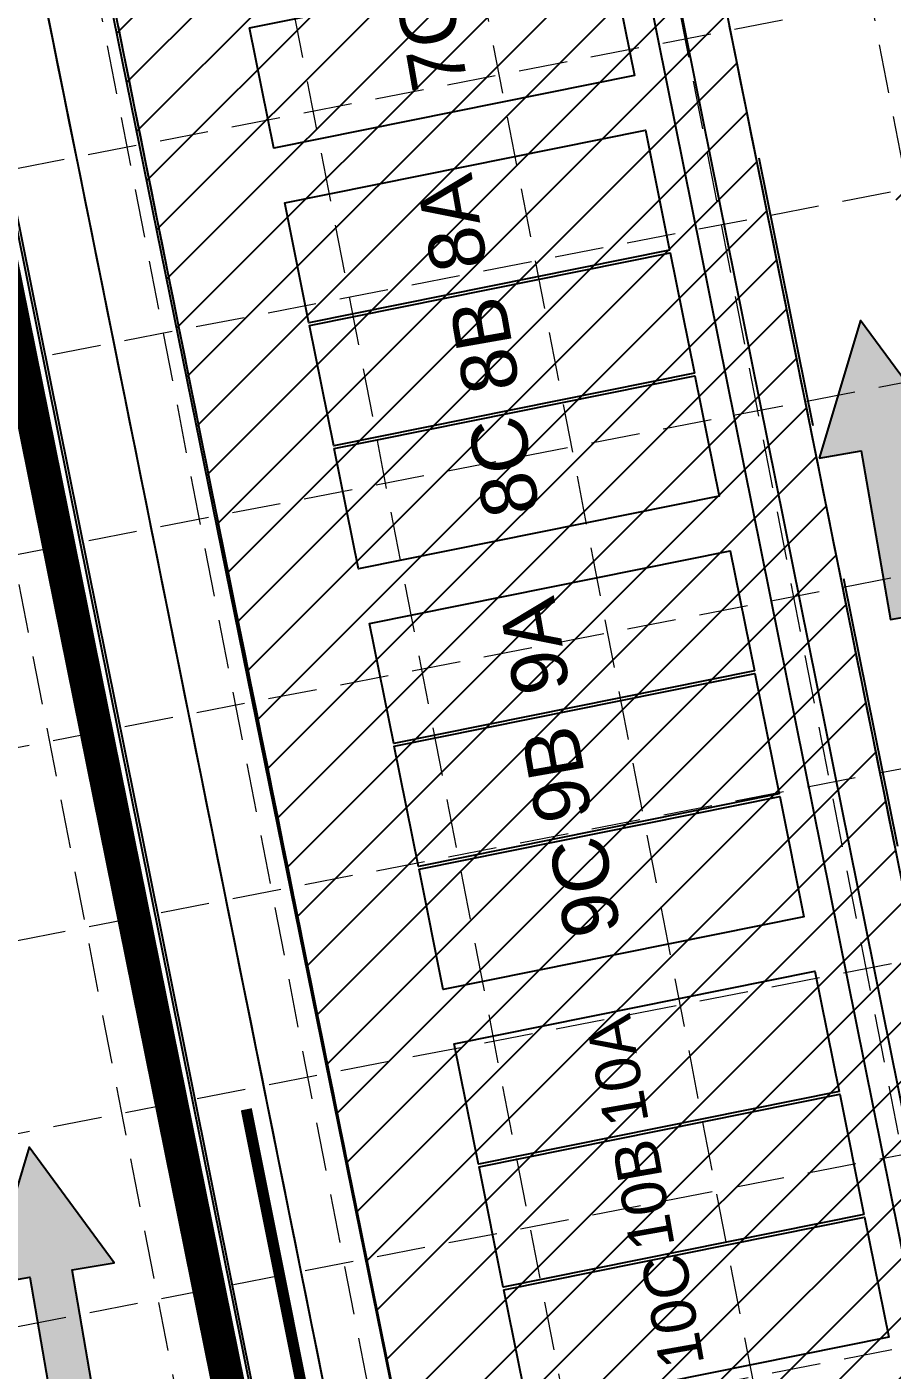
# Model space of a CAD drawing. Extents: x 1582 to 2207140, y 1442 to 531032.
# Drawn here: x 1975.2 to 2130.4, y 2504.5 to 2745.5 of the extents above; entities that cross this region are included whole.
import ezdxf

# ---------------------------------------------------------------- set-up
doc = ezdxf.new("R2010")
doc.units = 0
doc.header["$LTSCALE"] = 100
doc.header["$MEASUREMENT"] = 0
for name, pattern in [('DASHED2', [0.375, 0.25, -0.125]), ('HIDDEN', [0.375, 0.25, -0.125]), ('PHANTOM2', [1.25, 0.625, -0.125, 0.125, -0.125, 0.125, -0.125]), ('XHO473GR$0$HIDDEN2', [0.1875, 0.125, -0.0625])]:
    doc.linetypes.add(name, pattern=pattern)
for name, color, linetype in [('1 SODDED LOT', 2, 'Continuous'), ('ARROWS', 252, 'Continuous'), ('GRID', 254, 'HIDDEN'), ('LIMITS OF DISTURBANCE', 1, 'DASHED2'), ('XHO445PT$0$V-PROP-LINE-N', 4, 'PHANTOM2'), ('XHO445PT$0$V-PROP-SUBD-IDEN-N', 2, 'Continuous'), ('XHO473BS$0$C-ROAD-FACE-N', 11, 'Continuous'), ('XHO473BS$0$C-SWLK-N', 11, 'Continuous'), ('XHO473BS$0$C-TOPO-BLDG-PADS', 12, 'Continuous'), ('XHO473GR$0$C-STRS-WALL-N', 30, 'XHO473GR$0$HIDDEN2'), ('XHO473GR$0$C-TOPO-BLDG-PADS', 4, 'Continuous'), ('XHO473GR$0$C-TOPO-BLDG-PADS-PHASE1', 12, 'Continuous'), ('XHO473GR$0$C-TOPO-TINN-BACK', 4, 'Continuous')]:
    doc.layers.add(name, color=color, linetype=linetype)
doc.styles.get("Standard").update_dxf_attribs({"font": 'ARIAL.TTF'})

# ---------------------------------------------------------------- blocks, each defined once
blk = doc.blocks.new('arrow')
blk.add_lwpolyline([(-67.00679329302966, -25.35842018353742), (-59.3270347441985, -25.41938721699262), (-59.57091179542658, -56.1384215279777), (-51.89114823905948, -56.19938584448118), (-51.64727869913713, -25.48035696739953), (-43.96752265407486, -25.54132400085473), (-55.30425519266737, -2.410587189246144), (-67.00678578172392, -25.35840795725562)], close=True)
at = {"color": 254}
for points in [[(-43.96751955730906, -25.54132267721434), (-67.00679354271597, -25.35841771446121), (-55.30425158724847, -2.410596210431322), (-67.00679354271597, -25.35841771446121)], [(-59.57090883123692, -56.13841801592571), (-51.89115083610795, -56.19938633684342), (-59.32703554756517, -25.41938603537892), (-51.64727755243712, -25.48035435629663)]]:
    blk.add_solid(points, dxfattribs=at)

msp = doc.modelspace()

# ---------------------------------------------------------------- hatches: boundary and pattern name
at = {"layer": '1 SODDED LOT'}
h = msp.add_hatch(dxfattribs=at)
h.set_pattern_fill('ANSI31', color=256, scale=60, style=0)
h.set_pattern_definition([(45, (0, 0), (-5.303300858899106, 5.303300858899107), [])])
edge = h.paths.add_edge_path()
edge.add_line((2738.319653799005, 2908.225086458928), (2691.284947692401, 3141.555183173387))
edge.add_arc((2651.41436229989, 3133.518066262019), 40.67258078593656, 11.39695742685988, 63.04348284372093)
edge.add_line((2669.851819397749, 3169.771604069427), (2617.145039869268, 3206.663631745442))
edge.add_line((2617.145039869268, 3206.663631745442), (2612.856240326304, 3209.173666464795))
edge.add_arc((2594.966976932008, 3178.606971877711), 35.41678363107758, 59.66154810890673, 97.53563420276932)
edge.add_arc((2587.509139153741, 3234.983907565165), 21.451293721988, 274.24787037255663, 277.5356342027691, ccw=False)
edge.add_line((2589.098067012243, 3213.591541856635), (2587.482042990676, 3213.426619845617))
edge.add_line((2587.482042990676, 3213.426619845617), (2563.126577011755, 3208.608396172572))
edge.add_line((2563.126577011755, 3208.608396172572), (2421.362864466648, 3180.003070279951))
edge.add_arc((2428.703348287177, 3143.624731428587), 37.11153783264843, 101.4080575004122, 160.3886483275043)
edge.add_arc((2447.641265872881, 3136.87701420946), 57.21567696249489, 160.3886483275042, 185.904897474983)
edge.add_line((2390.729173742995, 3130.990804930476), (2397.805074393833, 3095.865851374529))
edge.add_line((2397.805074393833, 3095.865851374529), (2403.905641536157, 3076.0117957983))
edge.add_line((2403.905641536157, 3076.0117957983), (2404.745382038992, 3073.94735358838))
edge.add_line((2404.745382038992, 3073.94735358838), (2406.207142381941, 3071.632537512346))
edge.add_arc((2417.126231113872, 3078.527725019778), 12.91395018955977, 212.2715965329666, 281.8752895618688)
edge.add_line((2419.783691630751, 3065.890161445273), (2547.812624639202, 3091.755897327155))
edge.add_arc((2556.321258187937, 3049.6402861735), 42.96651658806503, 16.66716597036111, 101.42174737746473, ccw=False)
edge.add_line((2597.482623070327, 3061.963580730204), (2687.915850780112, 2612.241377054985))
edge.add_arc((2700.981989826007, 2614.868805983263), 13.32769193595844, 191.3697975676141, 250.5933674860579)
edge.add_line((2696.553593410045, 2602.29833751455), (2700.586000859426, 2601.326025135012))
edge.add_line((2700.586000859426, 2601.326025135012), (2704.301485871201, 2601.329791607906))
edge.add_line((2704.301485871201, 2601.329791607906), (2723.09105236204, 2603.330025498859))
edge.add_line((2723.09105236204, 2603.330025498859), (2756.368210402596, 2609.853235734108))
edge.add_arc((2748.46136965063, 2650.188772964366), 41.10320783503994, 281.0908666737481, 367.0687006620141)
edge.add_line((2789.252164761334, 2655.246907854528), (2738.319653799005, 2908.225086458928))
edge = h.paths.add_edge_path()
edge.add_line((2091.679823259088, 2909.689055261847), (2081.489505547847, 2958.697178629652))
edge.add_line((2081.489505547847, 2958.697178629652), (2081.481573507629, 2960.259587288727))
edge.add_arc((2099.720358481263, 2960.352181998251), 18.23902001464662, 99.12682845336411, 180.2908768588454, ccw=False)
edge.add_line((2096.827277806791, 2978.360289486426), (2552.820889748553, 3070.250409960739))
edge.add_line((2552.820889748553, 3070.250409960739), (2555.450080756004, 3070.560501354093))
edge.add_arc((2557.618076925467, 3052.178578620647), 18.50932983036265, 11.406029895193399, 96.72649039678618, ccw=False)
edge.add_line((2575.761854292623, 3055.838993026178), (2580.463391180274, 3031.251552519298))
edge.add_line((2580.463391180274, 3031.251552519298), (2590.373841573235, 2983.253145271325))
edge.add_arc((2577.592182554955, 2980.6140577494), 13.05126776247959, -71.81421185528683, 11.666181818327402, ccw=False)
edge.add_line((2581.665473753033, 2968.214707402563), (2571.250723440624, 2965.00399560481))
edge.add_line((2571.250723440624, 2965.00399560481), (2131.049622843694, 2875.14355818634))
edge.add_line((2131.049622843694, 2875.14355818634), (2111.418719201076, 2873.285956308079))
edge.add_arc((2110.134289595659, 2886.859647266697), 13.63432600649337, 194.2826637694383, 275.40559790730754, ccw=False)
edge.add_line((2096.921394844125, 2883.495979932341), (2091.679823259088, 2909.689055261847))
edge = h.paths.add_edge_path()
edge.add_line((2113.545840828217, 2801.281838742786), (2104.9583803198, 2843.890889503443))
edge.add_line((2104.9583803198, 2843.890889503443), (2105.049932010679, 2845.74254109323))
edge.add_arc((2117.217467276232, 2845.140938484225), 12.1823987842152, 110.4209364028305, 177.169414961446, ccw=False)
edge.add_arc((2202.730247819238, 2615.460921499593), 257.2647233983265, 105.20866526122819, 110.42093640283059, ccw=False)
edge.add_line((2135.24067517689, 2863.715418920629), (2562.902450295169, 2949.828236310302))
edge.add_line((2562.902450295169, 2949.828236310302), (2583.167075405141, 2951.85612790321))
edge.add_arc((2584.606479073648, 2937.472234885345), 14.45573454620328, 16.078400033207004, 95.71459366051891, ccw=False)
edge.add_line((2598.496757771468, 2941.475785680226), (2613.6895032293, 2867.296815271705))
edge.add_line((2613.6895032293, 2867.296815271705), (2613.648941225996, 2864.396384164691))
edge.add_arc((2595.560235079255, 2864.649351441427), 18.09047491101963, 277.46959235043437, 359.1987811389482, ccw=False)
edge.add_line((2597.911996828337, 2846.712392413158), (2593.125719449974, 2845.776742956144))
edge.add_line((2593.125719449974, 2845.776742956144), (2140.638906985382, 2754.712364474399))
edge.add_line((2140.638906985382, 2754.712364474399), (2136.514155279413, 2754.804086175423))
edge.add_arc((2136.898695058149, 2772.096952428944), 17.29714121187691, 198.7474858369678, 268.72612928433784, ccw=False)
edge.add_line((2120.51926693182, 2766.537687337405), (2119.289734554261, 2772.745206332074))
edge.add_line((2119.289734554261, 2772.745206332074), (2113.545840828217, 2801.281838742786))
edge = h.paths.add_edge_path()
edge.add_line((2140.795926074961, 2666.030390346466), (2131.129268595447, 2713.806818990517))
edge.add_line((2131.129268595447, 2713.806818990517), (2131.117531417941, 2715.563349822394))
edge.add_arc((2148.304416020653, 2715.678192961891), 17.18726829061628, 112.15144336683159, 180.3828459562313, ccw=False)
edge.add_arc((2158.529838692929, 2690.560733138665), 44.30637699274913, 102.20376483295229, 112.1514433668321, ccw=False)
edge.add_line((2149.163957047141, 2733.865874902902), (2602.884301156175, 2825.279162371695))
edge.add_arc((2606.651032646258, 2806.583382412678), 19.07145653573361, 8.327009543350187, 101.39116792849899, ccw=False)
edge.add_line((2625.521430808293, 2809.345361341033), (2639.773748629945, 2738.647434165021))
edge.add_arc((2626.52426297384, 2735.976409877787), 13.51603643433672, -67.36705789500559, 11.397753360849208, ccw=False)
edge.add_line((2631.725585983308, 2723.501255375918), (2628.49089285506, 2722.307718321548))
edge.add_line((2628.49089285506, 2722.307718321548), (2609.918275615495, 2716.531374680273))
edge.add_line((2609.918275615495, 2716.531374680273), (2180.57032374052, 2630.244606506154))
edge.add_line((2180.57032374052, 2630.244606506154), (2162.850873899001, 2628.402001999183))
edge.add_arc((2161.155773206559, 2644.702977918005), 16.3888737338335, 207.1087043532871, 275.9367178543516, ccw=False)
edge.add_line((2146.567322335757, 2637.23489359512), (2140.795926074961, 2666.030390346466))
edge = h.paths.add_edge_path()
edge.add_line((2163.602698161803, 2552.617032152982), (2154.357150112123, 2598.783599024418))
edge.add_line((2154.357150112123, 2598.783599024418), (2154.455776139542, 2600.723585978553))
edge.add_arc((2169.658145360832, 2598.000112119335), 15.44439509343999, 126.3914310336227, 169.8433179596812, ccw=False)
edge.add_arc((2190.872843481079, 2544.891901742787), 72.23844824445482, 105.573502406801, 114.8675285706224, ccw=False)
edge.add_line((2171.478672476957, 2614.478247643614), (2612.29930283084, 2704.779249184016))
edge.add_line((2612.29930283084, 2704.779249184016), (2633.077852185137, 2706.55956646814))
edge.add_arc((2634.324508634412, 2692.009512502974), 14.60336340340062, 3.9771936742895946, 94.89717293978231, ccw=False)
edge.add_line((2648.892703305072, 2693.022392915241), (2663.143996514161, 2621.904072660995))
edge.add_arc((2642.372304602303, 2621.74386849237), 20.77230969961668, -73.86678298982753, 0.4418918191556145, ccw=False)
edge.add_line((2648.144339840139, 2601.789609311183), (2190.475688787792, 2509.877363862024))
edge.add_arc((2187.976723136486, 2529.099829685309), 19.38422094523731, 197.1174696079366, 277.4070443057103, ccw=False)
edge.add_line((2169.451158884832, 2523.394438304203), (2163.602698161803, 2552.617032152982))
edge = h.paths.add_edge_path()
edge.add_line((2062.908475744652, 2391.825226559573), (1948.816850055642, 2953.470498182651))
edge.add_line((1948.816850055642, 2953.470498182651), (1931.762359096825, 3022.233629617876))
edge.add_line((1931.762359096825, 3022.233629617876), (1905.813087594705, 3111.36443925815))
edge.add_line((1905.813087594705, 3111.36443925815), (1873.152753176156, 3205.428794865589))
edge.add_line((1873.152753176156, 3205.428794865589), (1871.330669316136, 3210.360493850681))
edge.add_line((1871.330669316136, 3210.360493850681), (1870.722143963629, 3212.604271831548))
edge.add_line((1870.722143963629, 3212.604271831548), (1870.08728996229, 3215.665663249419))
edge.add_arc((1912.596478406025, 3222.750067768076), 43.09547411885531, 112.05096757053289, 189.4617186643549, ccw=False)
edge.add_line((1896.417091840212, 3262.693118977053), (1926.579706689529, 3274.786693178569))
edge.add_line((1926.579706689529, 3274.786693178569), (1945.745008401255, 3280.290817540815))
edge.add_arc((1949.456956213521, 3265.602261272981), 15.15032150795235, 25.006592059376374, 104.18229807944431, ccw=False)
edge.add_line((1963.187073818868, 3272.00664354902), (1983.562481214399, 3216.009197961838))
edge.add_line((1983.562481214399, 3216.009197961838), (2007.127465859339, 3146.99468970816))
edge.add_line((2007.127465859339, 3146.99468970816), (2025.047112236384, 3087.800885229236))
edge.add_line((2025.047112236384, 3087.800885229236), (2039.803835881396, 3033.950354185848))
edge.add_line((2039.803835881396, 3033.950354185848), (2049.170936825458, 2996.892591960823))
edge.add_line((2049.170936825458, 2996.892591960823), (2065.149385714011, 2924.968717715716))
edge.add_line((2065.149385714011, 2924.968717715716), (2089.852224273681, 2802.258650333838))
edge.add_line((2089.852224273681, 2802.258650333838), (2147.248762853646, 2517.385129173545))
edge.add_line((2147.248762853646, 2517.385129173545), (2151.741153394153, 2508.653900294628))
edge.add_arc((2188.854537473494, 2530.302710222611), 42.96596617229204, 210.2556721905605, 259.0005541991848)
edge.add_arc((2187.763318692853, 2538.882277053205), 51.25131412820525, 262.0295069991445, 281.0448904374963)
edge.add_line((2197.581944377096, 2488.580271232952), (2330.432126541758, 2515.353320526567))
edge.add_arc((2335.605746746096, 2495.262439359524), 20.74632141096256, 31.283979136886387, 104.44054897182409, ccw=False)
edge.add_line((2353.335637316306, 2506.035592679482), (2354.785780876447, 2502.836023868475))
edge.add_line((2354.785780876447, 2502.836023868475), (2369.784563534343, 2428.537188774617))
edge.add_arc((2355.132077287202, 2427.357739371648), 14.69987939123343, -67.12181071924061, 4.602091575519523, ccw=False)
edge.add_line((2360.846997251444, 2413.814248539549), (2338.353796865952, 2406.831938924055))
edge.add_line((2338.353796865952, 2406.831938924055), (2290.110175561299, 2397.003507758875))
edge.add_line((2290.110175561299, 2397.003507758875), (2109.400842483003, 2360.863367873184))
edge.add_arc((2104.82223927124, 2404.419738223891), 43.79635835887255, 203.5680333429608, 276.00083816569827, ccw=False)
edge.add_line((2064.679112493285, 2386.908302589201), (2062.908475744652, 2391.825226559573))
edge = h.paths.add_edge_path()
edge.add_line((2296.688383639937, 3148.56223726583), (2359.258404975789, 3166.546066480844))
edge.add_arc((2362.25345349758, 3156.125579960993), 10.84236390084253, 3.6886651260188046, 106.03567032039109, ccw=False)
edge.add_line((2373.073355980345, 3156.823122233361), (2385.90840883698, 3093.612341349915))
edge.add_line((2385.90840883698, 3093.612341349915), (2387.951528560503, 3073.06413647595))
edge.add_arc((2373.08400062832, 3071.585849698853), 14.94084062593505, -71.2040784303071, 5.67828841412711, ccw=False)
edge.add_line((2377.897914227845, 3057.441771274795), (2313.227344603805, 3045.040230769212))
edge.add_line((2313.227344603805, 3045.040230769212), (2299.951729756535, 3115.409219051891))
edge.add_line((2299.951729756535, 3115.409219051891), (2297.465889978728, 3127.900138427364))
edge.add_line((2297.465889978728, 3127.900138427364), (2296.688383639937, 3148.56223726583))
edge = h.paths.add_edge_path()
edge.add_line((2051.069812806917, 3080.671006306704), (2030.766333611722, 3148.433928187869))
edge.add_line((2030.766333611722, 3148.433928187869), (1996.858536195856, 3247.112851722485))
edge.add_line((1996.858536195856, 3247.112851722485), (1979.183343587474, 3293.104948572101))
edge.add_line((1979.183343587474, 3293.104948572101), (1977.476744337044, 3297.101792816018))
edge.add_line((1977.476744337044, 3297.101792816018), (1977.279809169083, 3298.756014389602))
edge.add_arc((1989.922999855343, 3300.261186925809), 12.73247089503422, 126.500807704165, 186.7891121474753, ccw=False)
edge.add_line((1982.349291751108, 3310.49616424111), (1984.377557025559, 3312.032438014373))
edge.add_line((1984.377557025559, 3312.032438014373), (1988.497517720209, 3314.592885505104))
edge.add_line((1988.497517720209, 3314.592885505104), (2002.586274040928, 3323.447872275333))
edge.add_line((2002.586274040928, 3323.447872275333), (2027.793585369979, 3335.810059721764))
edge.add_line((2027.793585369979, 3335.810059721764), (2030.915684399047, 3337.20771543062))
edge.add_arc((2047.212638554582, 3300.803396095468), 39.88565131727566, 48.45688202362072, 114.11641096728621, ccw=False)
edge.add_line((2073.66414390232, 3330.656085184425), (2075.624932154548, 3329.103549311354))
edge.add_arc((2055.436472271502, 3303.606363928465), 32.52199832265542, 21.181146310648728, 51.62811087450228, ccw=False)
edge.add_line((2085.761373710471, 3315.357139546084), (2107.790367480849, 3256.881810099155))
edge.add_line((2107.790367480849, 3256.881810099155), (2130.624266371626, 3189.045919523769))
edge.add_line((2130.624266371626, 3189.045919523769), (2147.816838382165, 3132.866803152393))
edge.add_line((2147.816838382165, 3132.866803152393), (2156.913795395535, 3101.401850407599))
edge.add_line((2156.913795395535, 3101.401850407599), (2170.689225048694, 3049.239542140172))
edge.add_line((2170.689225048694, 3049.239542140172), (2173.080760701828, 3031.096518627463))
edge.add_arc((2157.164885082982, 3028.998556070855), 16.05355236710907, -56.45296632162359, 7.5091922628928955, ccw=False)
edge.add_arc((2160.14001240886, 3024.511636090877), 10.66988878996027, 284.60655273875693, 303.54703367837755, ccw=False)
edge.add_line((2162.830745288914, 3014.186594523972), (2089.756072841433, 2999.449838299952))
edge.add_arc((2086.183852142956, 3017.163292569204), 18.07006427402816, 197.3141313635231, 281.4017462001987, ccw=False)
edge.add_line((2068.932588988547, 3011.785454486402), (2051.069812806917, 3080.671006306704))
edge = h.paths.add_edge_path()
edge.add_line((2125.576628641845, 2080.63351932629), (2073.84667920182, 2338.043354457063))
edge.add_line((2073.84667920182, 2338.043354457063), (2073.054540873594, 2341.121716850299))
edge.add_line((2073.054540873594, 2341.121716850299), (2360.41734616418, 2398.991939721616))
edge.add_arc((2359.640229377913, 2379.097517375097), 19.90959444592429, 23.704332795275093, 87.7630470661536, ccw=False)
edge.add_line((2377.870095038216, 2387.10151319022), (2392.97228033482, 2311.785285778797))
edge.add_arc((2374.090689618287, 2311.21713745297), 18.89013659312159, -69.45395220471511, 1.7235137946362897, ccw=False)
edge.add_line((2380.720373053883, 2293.528594323289), (2211.01483463435, 2259.374497146099))
edge.add_arc((2213.311315297904, 2247.96369962284), 11.63959292908892, 101.3790592718799, 196.0042409137943)
edge.add_line((2202.122857961654, 2244.754564850073), (2230.519143723921, 2103.032531818235))
edge.add_line((2230.519143723921, 2103.032531818235), (2125.576628641845, 2080.63351932629))
edge = h.paths.add_edge_path()
edge.add_line((2243.427748863833, 2156.051267742892), (2226.768335892783, 2238.877815673281))
edge.add_line((2226.768335892783, 2238.877815673281), (2699.854949713209, 2334.77867250904))
edge.add_arc((2704.045900955646, 2314.10437409931), 21.09480237051373, 17.659395004943008, 101.459324878149, ccw=False)
edge.add_line((2724.146646782818, 2320.503647827046), (2741.250457597739, 2232.91580393825))
edge.add_line((2741.250457597739, 2232.91580393825), (2248.067918663345, 2133.692910467902))
edge.add_line((2248.067918663345, 2133.692910467902), (2243.427748863833, 2156.051267742892))

# ---------------------------------------------------------------- linework, layer by layer
at = {"color": 7}
msp.add_lwpolyline([(1968.180506329366, 2519.850834683898), (1975.74887375186, 2521.155527331863), (1980.967635588789, 2490.882055943451), (1988.536007456322, 2492.186752154964), (1983.317239193232, 2522.460216861199), (1990.885604151805, 2523.764909064246), (1975.618977305595, 2544.512983549318), (1968.180511548524, 2519.850848050351)], close=True, dxfattribs=at)
for points in [[(1990.885606964075, 2523.764910917114), (1968.1805056449, 2519.850837069309), (1975.618982456693, 2544.512975312387), (1968.1805056449, 2519.850837069309)], [(1980.967637881713, 2490.882059926343), (1988.536004988098, 2492.186751208944), (1975.748872751307, 2521.155528351913), (1983.317239857691, 2522.460219634514)]]:
    msp.add_solid(points, dxfattribs=at)
at = {"layer": '1 SODDED LOT'}
msp.add_lwpolyline([(2062.908475744652, 2391.825226559573), (1948.816850055642, 2953.470498182651), (1931.762359096825, 3022.233629617876), (1905.813087594705, 3111.36443925815), (1873.152753176156, 3205.428794865589), (1871.330669316136, 3210.360493850681), (1870.722143963629, 3212.604271831548), (1870.08728996229, 3215.665663249419, -0.3512277010641099), (1896.417091840212, 3262.693118977053), (1926.579706689529, 3274.786693178569), (1945.745008401255, 3280.290817540815, -0.359902415567508), (1963.187073818868, 3272.00664354902), (1983.562481214399, 3216.009197961838), (2007.127465859339, 3146.99468970816), (2025.047112236384, 3087.800885229236), (2039.803835881396, 3033.950354185848), (2049.170936825458, 2996.892591960823), (2065.149385714011, 2924.968717715716), (2089.852224273681, 2802.258650333838), (2147.248762853646, 2517.385129173545), (2151.741153394153, 2508.653900294628, 0.2159559261825071), (2180.656652590178, 2488.126070567957, 0.08316117898984837)], format="xyb", dxfattribs=at)
at = {"layer": 'GRID', "color": 252, "linetype": 'HIDDEN', "lineweight": 0, "ltscale": 0.35}
for p, q in [((2360.234214151145, 1548.39852409332), (1958.060472358534, 3617.67866013392)), ((2326.858728085974, 1541.9118508386), (1924.684986293363, 3611.1919868792)), ((2293.483242020804, 1535.42517758388), (1891.309500228192, 3604.705313624479)), ((2260.107755955632, 1528.938504329161), (1857.934014163021, 3598.21864036976)), ((2226.732269890462, 1522.451831074442), (1824.55852809785, 3591.731967115041)), ((2193.35678382529, 1515.965157819722), (1791.183042032679, 3585.245293860321)), ((1792.959116329532, 2685.049289892278), (2961.24853621716, 2912.111503127436)), ((1799.445789584252, 2651.673803827107), (2967.73520947188, 2878.736017062266)), ((1805.932462838971, 2618.298317761937), (2974.221882726599, 2845.360530997094)), ((1812.419136093691, 2584.922831696766), (2980.708555981319, 2811.985044931923)), ((1818.90580934841, 2551.547345631594), (2987.195229236038, 2778.609558866753)), ((1825.39248260313, 2518.171859566424), (2993.681902490758, 2745.234072801582)), ((1831.879155857849, 2484.796373501253), (3000.168575745477, 2711.85858673641)), ((1838.365829112569, 2451.420887436082), (3006.655249000197, 2678.483100671239))]:
    msp.add_line(p, q, dxfattribs=at)
at = {"layer": 'LIMITS OF DISTURBANCE', "const_width": 6}
msp.add_lwpolyline([(3030.55934070689, 1761.638701071322), (2194.814462087233, 1593.597166288291), (1948.492876922025, 2813.027209556364, 0.09809884992196873), (1677.257442684801, 3539.001999688556), (1722.210293746318, 3540.398683834406, 0.06779089420487901), (2005.443453824254, 3587.704848857726), (2077.626564715694, 3440.566857174656), (2144.560951473441, 3278.600193553714), (2187.859029188914, 3138.100907549309), (2718.937949564561, 3290.717876291427), (2734.618864792505, 3221.79651314078), (2788.675780956833, 2983.695575822759), (2837.056604347689, 2743.486947699277), (2898.65651506564, 2442.216970142248), (3033.903862964081, 1764.696778253419)], format="xyb", close=True, dxfattribs=at)
at = {"layer": 'XHO445PT$0$V-PROP-LINE-N', "color": 7, "linetype": 'Continuous'}
msp.add_line((2049.217395082488, 2333.235925463048), (1936.4424464186, 2892.915447349848), dxfattribs=at)
at = {"layer": 'XHO473BS$0$C-ROAD-FACE-N', "color": 7, "linetype": 'Continuous'}
for p, q in [((2062.267907805427, 2395.031332943274), (1960.963172732085, 2897.78647814577)), ((2061.36843951324, 2338.744647512426), (1949.199606801072, 2895.416137118243)), ((2116.24369629559, 2673.915387157586), (2106.564774242609, 2721.949942093509)), ((2131.453430950273, 2598.432515115419), (2121.774508897292, 2646.467070051343))]:
    msp.add_line(p, q, dxfattribs=at)
at = {"layer": 'XHO473BS$0$C-SWLK-N', "color": 7, "linetype": 'Continuous'}
for p, q in [((2138.178035383449, 2522.027996407668), (2058.503999157299, 2917.434308094346)), ((2133.276550185905, 2521.040351300221), (2053.602513959756, 2916.446662986899))]:
    msp.add_line(p, q, dxfattribs=at)
at = {"layer": 'XHO473BS$0$C-TOPO-BLDG-PADS', "color": 7, "linetype": 'Continuous'}
for points in [[(2015.143119117368, 2745.352613932312), (2079.842723724938, 2758.389529350613), (2084.188362197705, 2736.822994481422), (2019.488757590135, 2723.786079063122)], [(2090.507007772529, 2705.453029171847), (2025.807403164959, 2692.416113753547), (2021.461764692192, 2713.982648622738), (2086.161369299763, 2727.019564041037)], [(2094.95141075604, 2683.396345782902), (2030.25180614847, 2670.359430364602), (2025.906167675702, 2691.925965233793), (2090.605772283273, 2704.962880652092)], [(2030.352853771747, 2669.869741890085), (2095.052458379317, 2682.906657308386), (2099.398096852085, 2661.340122439196), (2034.698492244514, 2648.303207020895)], [(2105.716742426908, 2629.97015712962), (2041.017137819338, 2616.93324171132), (2036.671499346571, 2638.499776580511), (2101.371103954142, 2651.53669199881)], [(2110.161145410419, 2607.913473740675), (2045.461540802849, 2594.876558322375), (2041.115902330082, 2616.443093191566), (2105.815506937653, 2629.480008609865)], [(2045.562588426126, 2594.386869847858), (2110.262193033696, 2607.423785266159), (2114.607831506464, 2585.857250396969), (2049.908226898893, 2572.820334978668)], [(2120.926477081287, 2554.487285087392), (2056.226872473717, 2541.450369669093), (2051.88123400095, 2563.016904538283), (2116.580838608521, 2576.053819956582)], [(2125.370880064798, 2532.430601698447), (2060.671275457228, 2519.393686280148), (2056.325636984461, 2540.960221149338), (2121.025241592032, 2553.997136567637)], [(2060.772323080505, 2518.903997805631), (2125.471927688075, 2531.940913223932), (2129.817566160843, 2510.374378354741), (2065.117961553272, 2497.337462936441)]]:
    msp.add_lwpolyline(points, close=True, dxfattribs=at)
at = {"layer": 'XHO473GR$0$C-STRS-WALL-N', "color": 4, "linetype": 'Continuous', "const_width": 2}
msp.add_lwpolyline([(2014.576899655873, 2551.298767783749), (2058.784884462397, 2330.063278224076)], dxfattribs=at)
at = {"layer": 'XHO473GR$0$C-TOPO-BLDG-PADS', "color": 7, "linetype": 'Continuous'}
msp.add_polyline3d([(2057.01559088581, 2297.156508719417, 728.2), (2037.184246232049, 2396.068653493949, 725), (2016.63213615154, 2496.935804325534, 722.25), (1996.284866556854, 2598.345032728415, 719.25), (1976.002009090785, 2699.298695326835, 716.5), (1955.551002728786, 2800.496586015977, 715), (1936.840516515573, 2892.57441472, 713), (1914.785142685935, 2990.369464660271, 710.5), (1886.624866265395, 3089.551279336143, 708.2), (1854.393360477287, 3185.18071725254, 706.2), (1829.142290397687, 3251.872130346717, 705)], dxfattribs=at)
at = {"layer": 'XHO473GR$0$C-TOPO-BLDG-PADS-PHASE1', "color": 7, "linetype": 'Continuous'}
for points in [[(2015.143119117368, 2745.352613932312), (2079.842723724938, 2758.389529350613), (2084.188362197705, 2736.822994481422), (2019.488757590135, 2723.786079063122)], [(2090.507007772529, 2705.453029171847), (2025.807403164959, 2692.416113753547), (2021.461764692192, 2713.982648622738), (2086.161369299763, 2727.019564041037)], [(2094.95141075604, 2683.396345782902), (2030.25180614847, 2670.359430364602), (2025.906167675702, 2691.925965233793), (2090.605772283273, 2704.962880652092)], [(2030.352853771747, 2669.869741890085), (2095.052458379317, 2682.906657308386), (2099.398096852085, 2661.340122439196), (2034.698492244514, 2648.303207020895)], [(2105.716742426908, 2629.97015712962), (2041.017137819338, 2616.93324171132), (2036.671499346571, 2638.499776580511), (2101.371103954142, 2651.53669199881)], [(2110.161145410419, 2607.913473740675), (2045.461540802849, 2594.876558322375), (2041.115902330082, 2616.443093191566), (2105.815506937653, 2629.480008609865)], [(2045.562588426126, 2594.386869847858), (2110.262193033696, 2607.423785266159), (2114.607831506464, 2585.857250396969), (2049.908226898893, 2572.820334978668)], [(2120.926477081287, 2554.487285087392), (2056.226872473717, 2541.450369669093), (2051.88123400095, 2563.016904538283), (2116.580838608521, 2576.053819956582)], [(2125.370880064798, 2532.430601698447), (2060.671275457228, 2519.393686280148), (2056.325636984461, 2540.960221149338), (2121.025241592032, 2553.997136567637)], [(2060.772323080505, 2518.903997805631), (2125.471927688075, 2531.940913223932), (2129.817566160843, 2510.374378354741), (2065.117961553272, 2497.337462936441)]]:
    msp.add_lwpolyline(points, close=True, dxfattribs=at)
at = {"layer": 'XHO473GR$0$C-TOPO-TINN-BACK', "color": 7, "linetype": 'Continuous'}
for points in [[(2028.255531237789, 2503.077390656647, 718.7493039045074), (2027.267886130342, 2507.978875854191, 718.642683644207), (2026.280241022895, 2512.880361051734, 718.5360633839065), (2025.292595915448, 2517.781846249277, 718.4294431236059), (2024.304950808001, 2522.683331446821, 718.3228228633054), (2023.317305700554, 2527.584816644364, 718.216202603005), (2022.329660593107, 2532.486301841907, 718.1095823427045), (2021.34201548566, 2537.387787039451, 718.002962082404), (2020.354370378213, 2542.289272236994, 717.8963418221034), (2019.366725270766, 2547.190757434537, 717.7897215618029), (2018.379080163319, 2552.09224263208, 717.6831013015025), (2017.391435055873, 2556.993727829624, 717.576481041202), (2016.403789948426, 2561.895213027167, 717.4698607809015), (2015.416144840979, 2566.79669822471, 717.3632405206009), (2014.428499733532, 2571.698183422254, 717.2566202603005), (2013.440854626085, 2576.599668619797, 717.15), (2012.453209518638, 2581.50115381734, 717.02), (2011.465564411191, 2586.402639014884, 716.89), (2010.477919303744, 2591.304124212427, 716.76), (2009.490274196297, 2596.20560940997, 716.63), (2008.50262908885, 2601.107094607514, 716.5), (2007.514983981403, 2606.008579805057, 716.37), (2006.527338873956, 2610.9100650026, 716.24), (2005.539693766509, 2615.811550200143, 716.11), (2004.552048659062, 2620.713035397687, 715.98), (2003.564403551615, 2625.61452059523, 715.85), (2002.576758444168, 2630.516005792773, 715.72), (2001.589113336721, 2635.417490990317, 715.5899999999999), (2000.601468229274, 2640.31897618786, 715.4599999999999), (1999.613823121827, 2645.220461385403, 715.3299999999999), (1998.62617801438, 2650.121946582947, 715.1999999999999), (1997.638532906933, 2655.02343178049, 715.0699999999999), (1996.650887799486, 2659.924916978033, 714.9399999999999), (1995.663242692039, 2664.826402175576, 714.81), (1994.675597584592, 2669.72788737312, 714.68), (1993.687952477145, 2674.629372570663, 714.55), (1992.700307369699, 2679.530857768206, 714.42), (1991.712662262252, 2684.43234296575, 714.29), (1990.725017154805, 2689.333828163293, 714.16), (1989.737372047358, 2694.235313360836, 714.03), (1988.749726939911, 2699.13679855838, 713.9), (1987.762081832464, 2704.038283755923, 713.77), (1986.774436725017, 2708.939768953466, 713.64), (1985.78679161757, 2713.841254151009, 713.51), (1984.799146510123, 2718.742739348553, 713.38), (1983.811501402676, 2723.644224546096, 713.25), (1982.823856295229, 2728.545709743639, 713.12), (1981.836211187782, 2733.447194941183, 712.99), (1980.848566080335, 2738.348680138726, 712.86), (1979.860920972888, 2743.250165336269, 712.7299999999999), (1978.873275865441, 2748.151650533813, 712.5999999999999)], [(2041.00674081934, 2500.546253716977, 718.8559241648079), (2040.019095711893, 2505.44773891452, 718.7493039045074), (2039.031450604446, 2510.349224112063, 718.642683644207), (2038.043805496999, 2515.250709309607, 718.5360633839065), (2037.056160389552, 2520.15219450715, 718.4294431236059), (2036.068515282105, 2525.053679704693, 718.3228228633054), (2035.080870174658, 2529.955164902237, 718.216202603005), (2034.093225067211, 2534.85665009978, 718.1095823427045), (2033.105579959764, 2539.758135297323, 718.002962082404), (2032.117934852317, 2544.659620494866, 717.8963418221034), (2031.13028974487, 2549.56110569241, 717.7897215618029), (2030.142644637423, 2554.462590889953, 717.6831013015025), (2029.154999529977, 2559.364076087496, 717.576481041202), (2028.16735442253, 2564.26556128504, 717.4698607809015), (2027.179709315083, 2569.167046482583, 717.3632405206009), (2026.192064207636, 2574.068531680126, 717.2566202603005), (2025.204419100188, 2578.97001687767, 717.15), (2024.216773992742, 2583.871502075213, 717.02), (2023.229128885295, 2588.772987272756, 716.89), (2022.241483777848, 2593.6744724703, 716.76), (2021.253838670401, 2598.575957667843, 716.63), (2020.266193562954, 2603.477442865386, 716.5), (2019.278548455507, 2608.378928062929, 716.37), (2018.29090334806, 2613.280413260473, 716.24), (2017.303258240613, 2618.181898458016, 716.11), (2016.315613133166, 2623.083383655559, 715.98), (2015.327968025719, 2627.984868853103, 715.85), (2014.340322918272, 2632.886354050646, 715.72), (2013.352677810825, 2637.787839248189, 715.5899999999999), (2012.365032703378, 2642.689324445733, 715.4599999999999), (2011.377387595931, 2647.590809643276, 715.3299999999999), (2010.389742488484, 2652.492294840819, 715.1999999999999), (2009.402097381037, 2657.393780038362, 715.0699999999999), (2008.41445227359, 2662.295265235906, 714.9399999999999), (2007.426807166143, 2667.196750433449, 714.81), (2006.439162058696, 2672.098235630992, 714.68), (2005.451516951249, 2676.999720828536, 714.55), (2004.463871843803, 2681.901206026079, 714.42), (2003.476226736356, 2686.802691223622, 714.29), (2002.488581628909, 2691.704176421166, 714.16), (2001.500936521462, 2696.605661618709, 714.03), (2000.513291414015, 2701.507146816252, 713.9), (1999.525646306568, 2706.408632013795, 713.77), (1998.538001199121, 2711.310117211339, 713.64), (1997.550356091674, 2716.211602408882, 713.51), (1996.562710984227, 2721.113087606425, 713.38), (1995.57506587678, 2726.014572803969, 713.25), (1994.587420769333, 2730.916058001512, 713.12), (1993.599775661886, 2735.817543199055, 712.99), (1992.612130554439, 2740.719028396599, 712.86), (1991.624485446992, 2745.620513594142, 712.7299999999999)], [(2130.909441555579, 2598.600952101995, 716.7502651259521), (2129.921796448132, 2603.502437299538, 716.6252771771317), (2128.934151340685, 2608.403922497081, 716.5002892283113), (2127.946506233238, 2613.305407694625, 716.3753012794909), (2126.958861125791, 2618.206892892168, 716.2503133306706), (2125.971216018344, 2623.108378089711, 716.1253253818502), (2124.983570910897, 2628.009863287255, 716.0003374330299), (2123.995925803451, 2632.911348484798, 715.8753494842096), (2123.008280696004, 2637.812833682341, 715.7503615353892), (2122.020635588557, 2642.714318879884, 715.6253735865688), (2121.03299048111, 2647.615804077428, 715.5003856377484), (2120.045345373663, 2652.517289274971, 715.375397688928), (2119.057700266216, 2657.418774472514, 715.2504097401077), (2118.070055158769, 2662.320259670058, 715.1254217912873), (2117.082410051322, 2667.221744867601, 715.000433842467), (2116.094764943875, 2672.123230065144, 714.8754458936467), (2115.107119836428, 2677.024715262688, 714.7504579448263), (2114.119474728981, 2681.926200460231, 714.6254699960059), (2113.131829621534, 2686.827685657774, 714.5004820471855), (2112.144184514087, 2691.729170855317, 714.3754940983652), (2111.15653940664, 2696.630656052861, 714.2505061495448), (2110.168894299193, 2701.532141250404, 714.1255182007244), (2109.181249191746, 2706.433626447947, 714.0005302519041), (2108.193604084299, 2711.335111645491, 713.8755423030838), (2107.205958976852, 2716.236596843034, 713.7505543542634), (2106.218313869405, 2721.138082040577, 713.625566405443), (2105.230668761958, 2726.039567238121, 713.5005784566226), (2104.243023654511, 2730.941052435664, 713.3755905078023), (2103.255378547064, 2735.842537633207, 713.2506025589819), (2102.267733439617, 2740.74402283075, 713.1256146101616), (2101.28008833217, 2745.645508028294, 713.0006266613412)]]:
    msp.add_polyline3d(points, dxfattribs=at)

# ---------------------------------------------------------------- block references
at = {"layer": 'ARROWS', "rotation": 10.23579171050496}
msp.add_blockref('arrow', (2178.770159475849, 2705.015033346684), dxfattribs=at)

# ---------------------------------------------------------------- texts
at = {"layer": 'XHO445PT$0$V-PROP-SUBD-IDEN-N', "color": 7, "linetype": 'Continuous'}
for s, height, p in [('7C', 10, (2054.35207374705, 2735.180254932171)), ('8A', 10, (2057.897976580898, 2702.731262863727)), ('8B', 10, (2063.678669739463, 2680.857543327784)), ('8C', 10, (2067.251404031517, 2658.662068392963)), ('9A', 10, (2072.686168259337, 2626.777769035537)), ('9B', 10, (2076.64846878301, 2603.808654696585)), ('9C', 10, (2081.775579733017, 2583.241443992804)), ('10A', 8, (2086.802595983384, 2549.083004359633)), ('10B', 8, (2091.458656168044, 2526.840947643157)), ('10C', 8, (2096.769573495612, 2505.645269238662))]:
    msp.add_text(s, height=height, rotation=100, dxfattribs=at).set_placement(p)

doc.saveas('drawing.dxf')
